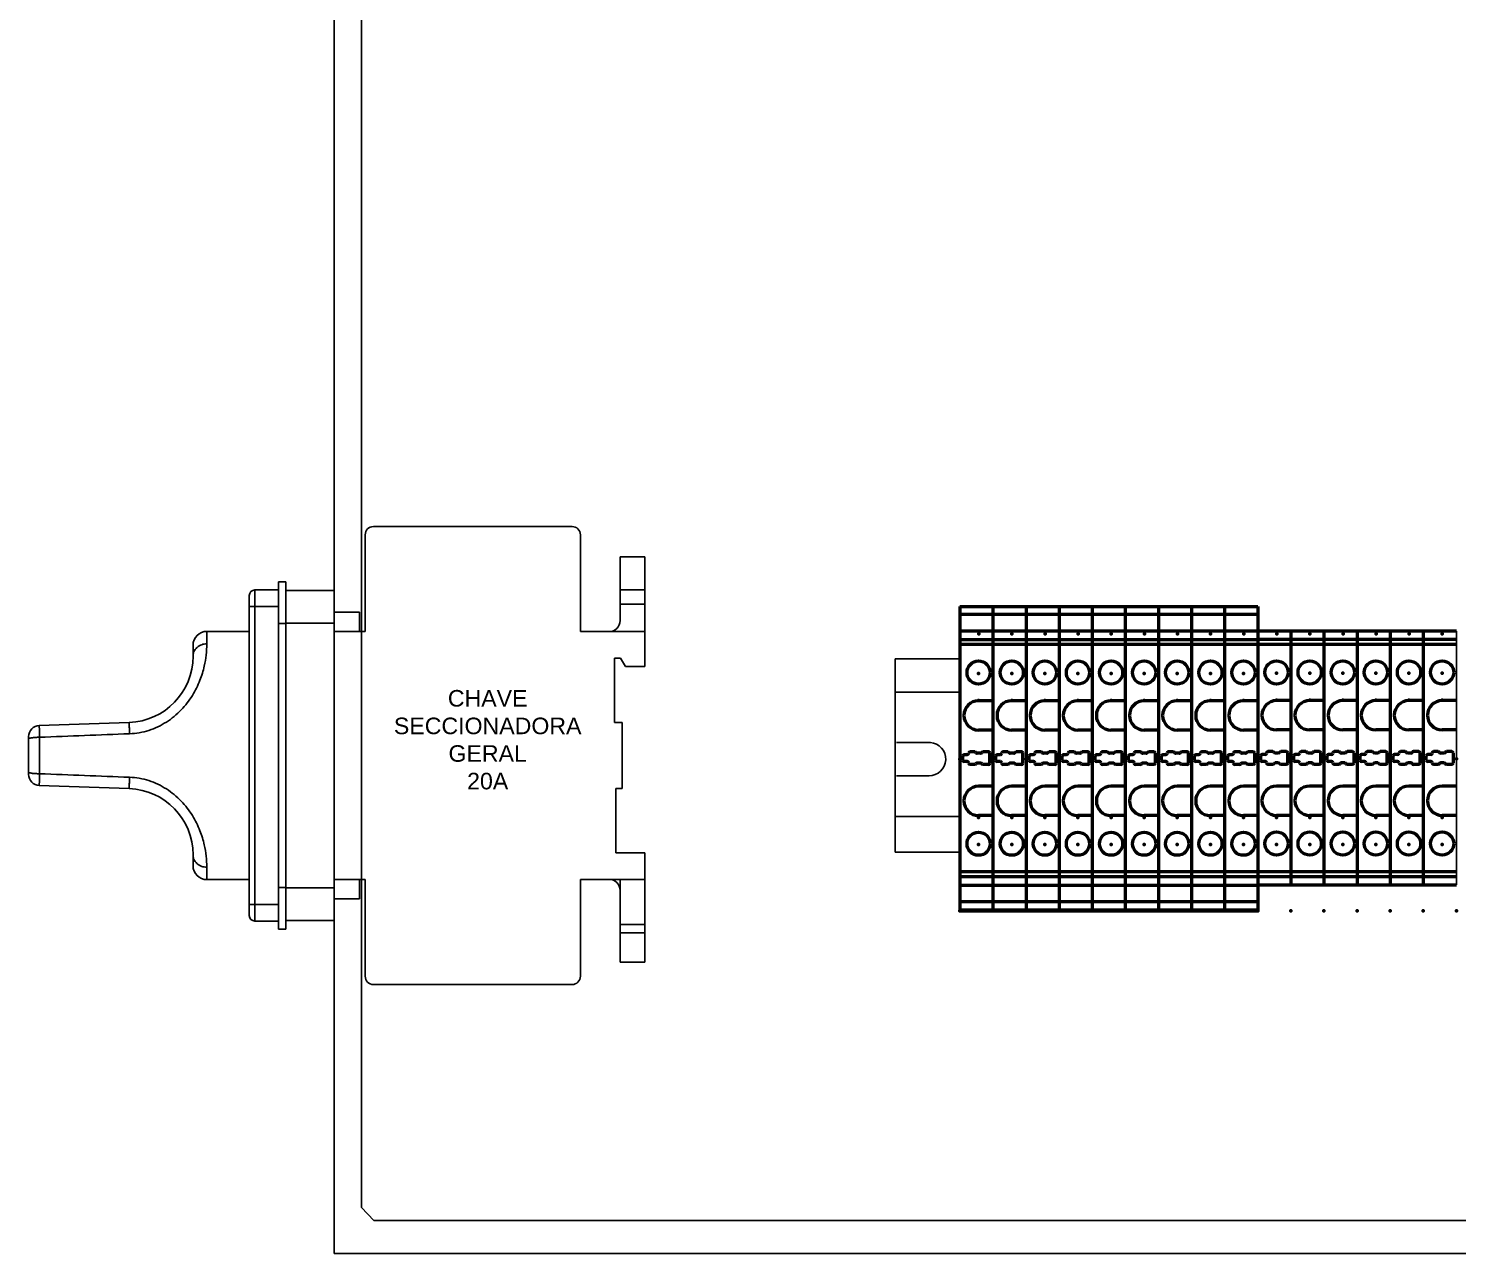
# Model space of a CAD drawing. Header units: millimetres. Extents: x -72 to 2978, y -1067 to 2817.
# Drawn here: x 1879.3 to 2138.3, y -69.3 to 152.6 of the extents above; entities that cross this region are included whole.
import ezdxf

# ---------------------------------------------------------------- set-up
doc = ezdxf.new("R2010")
doc.units = ezdxf.units.MM
doc.linetypes.add('Dashed', pattern=[2, 1, -1])
for name, color, linetype, lineweight in [('2d ConnectionPoints', 7, 'Continuous', 50), ('AM_0', 7, 'Continuous', 50), ('AM_4', 3, 'Continuous', 25), ('AM_9', 6, 'Dashed', 25)]:
    doc.layers.add(name, color=color, linetype=linetype, lineweight=lineweight)
doc.styles.get("Standard").update_dxf_attribs({"font": 'arial.ttf'})

msp = doc.modelspace()

# ---------------------------------------------------------------- linework, layer by layer
for p, q in [((1934.72, -69.35), (1934.72, 330.65)), ((2138.08, 43.43), (2138.08, -2.55)), ((1934.72, -69.35), (2293.71, -69.35))]:
    msp.add_line(p, q)
at = {"color": 30, "true_color": 0xf8991e}
for q in [(1939.65, 322.37), (1941.86, -63.37)]:
    msp.add_line((1939.65, -61.05), q, dxfattribs=at)
at = {"color": 7}
for p, q in [((1977.82, 62.39), (1941.82, 62.39)), ((1940.32, 60.89), (1940.32, 43.34)), ((1979.32, 60.89), (1979.32, 43.34)), ((1986.52, 56.89), (1986.52, 45.34)), ((1991.02, 56.89), (1986.52, 56.89)), ((1991.02, 37.04), (1991.02, 56.89)), ((1924.62, 52.39), (1924.62, -10.61)), ((1924.62, 52.39), (1925.92, 52.39)), ((1925.92, -10.61), (1925.92, 52.39)), ((1919.32, -8.11), (1919.32, 49.89)), ((1920.32, 50.89), (1920.32, -9.11)), ((1924.62, 50.89), (1920.32, 50.89)), ((1925.92, 50.79), (1934.72, 50.79)), ((1934.72, -9.01), (1934.72, 50.79)), ((1991.02, 50.89), (1986.52, 50.89)), ((1924.62, 47.89), (1919.32, 47.89)), ((1934.72, 46.84), (1939.32, 46.84)), ((1939.32, 43.34), (1939.32, 46.84)), ((1986.52, 48.34), (1991.02, 48.34)), ((1925.92, 44.79), (1924.62, 44.79)), ((1934.72, 44.89), (1925.92, 44.89)), ((1919.32, 43.39), (1911.62, 43.39)), ((1911.62, 43.39), (1911.62, 41.13)), ((1934.72, 43.34), (1940.32, 43.34)), ((1979.32, 43.34), (1991.02, 43.34)), ((1909.12, 40.89), (1909.12, 38.88)), ((1985.52, 38.54), (1985.52, 26.89)), ((1986.62, 38.54), (1985.52, 38.54)), ((1987.48, 37.04), (1986.62, 38.54)), ((1987.48, 37.04), (1991.02, 37.04)), ((1897.54, 26.89), (1881.25, 26.32)), ((1985.52, 26.89), (1986.92, 26.89)), ((1986.92, 26.89), (1986.92, 14.89)), ((1879.32, 24.32), (1879.32, 17.46)), ((1881.32, 24.19), (1881.32, 17.59)), ((1881.25, 15.46), (1897.54, 14.89)), ((1985.77, 14.89), (1985.77, 3.24)), ((1986.92, 14.89), (1985.77, 14.89)), ((1909.12, 2.9), (1909.12, 0.89)), ((1985.77, 3.24), (1991.02, 3.24)), ((1991.02, -16.56), (1991.02, 3.24)), ((1911.62, 0.65), (1911.62, -1.61)), ((1919.32, -1.61), (1911.62, -1.61)), ((1934.72, -1.56), (1940.32, -1.56)), ((1939.32, -5.06), (1939.32, -1.56)), ((1940.32, -19.11), (1940.32, -1.56)), ((1979.32, -19.11), (1979.32, -1.56)), ((1979.32, -1.56), (1991.02, -1.56)), ((1986.52, -1.56), (1986.52, -16.56)), ((1924.62, -3.01), (1925.92, -3.01)), ((1925.92, -3.11), (1934.72, -3.11)), ((1934.72, -5.06), (1939.32, -5.06)), ((1924.62, -6.11), (1919.32, -6.11)), ((1924.62, -9.11), (1920.32, -9.11)), ((1934.72, -9.01), (1925.92, -9.01)), ((1986.52, -9.76), (1991.02, -9.76)), ((1925.92, -10.61), (1924.62, -10.61)), ((1986.52, -11.26), (1991.02, -11.26)), ((1986.52, -16.56), (1991.02, -16.56)), ((1941.82, -20.61), (1977.82, -20.61))]:
    msp.add_line(p, q, dxfattribs=at)
at = {"color": 6}
for p, q in [((2036.39, 38.39), (2036.39, 3.39)), ((2036.39, 38.39), (2048.08, 38.39)), ((2048.08, 32.39), (2036.39, 32.39)), ((2048.08, 9.85), (2036.39, 9.85)), ((2036.39, 3.39), (2048.08, 3.39))]:
    msp.add_line(p, q, dxfattribs=at)
at = {"color": 6, "linetype": 'ByBlock'}
for p, q in [((2040.88, 23.26), (2036.62, 23.26)), ((2040.88, 23.26), (2042.76, 23.26)), ((2041.02, 17.23), (2036.62, 17.23)), ((2039.49, 17.23), (2042.54, 17.23))]:
    msp.add_line(p, q, dxfattribs=at)
at = {"color": 30}
msp.add_line((1941.86, -63.37), (2356.56, -63.37), dxfattribs=at)
at = {"color": 7}
for centre, radius, start, end in [((1941.82, 60.89), 1.5, 90, 180), ((1977.82, 60.89), 1.5, 0, 90), ((1920.32, 49.89), 1, 90, 180), ((1984.52, 45.34), 2, 270, 0), ((1911.62, 40.89), 2.5, 90, 180), ((1897.12, 38.88), 12, 272, 0), ((1881.32, 24.32), 2, 92, 180.0003), ((1881.32, 17.46), 2, 180, 268), ((1897.12, 2.9), 12, 0, 88), ((1911.62, 0.89), 2.5, 180, 270), ((1984.52, -3.56), 2, 0, 90), ((1920.32, -8.11), 1, 180, 270), ((1941.82, -19.11), 1.5, 180, 270), ((1977.82, -19.11), 1.5, 270, 0)]:
    msp.add_arc(centre, radius, start, end, dxfattribs=at)
at = {"color": 6, "linetype": 'ByBlock'}
msp.add_arc((2042.51, 20.25), 3.02, 269.4277, 85.4019, dxfattribs=at)
at = {"color": 7}
for points, knots in [([(1897.62, 24.83), (1898.21, 24.85), (1899.39, 24.98), (1901.12, 25.41), (1902.76, 26.07), (1904.31, 26.92), (1905.72, 27.95), (1907.38, 29.5), (1909.04, 31.65), (1910.4, 34.38), (1911.37, 37.52), (1911.62, 39.78), (1911.62, 41.13)], [0, 0, 0, 0, 0.0749, 0.14973, 0.224397, 0.298731, 0.372461, 0.445192, 0.58532, 0.714569, 0.828568, 1, 1, 1, 1]), ([(1909.12, 38.88), (1909.12, 39.02), (1909.15, 39.31), (1909.28, 39.73), (1909.52, 40.13), (1909.84, 40.49), (1910.24, 40.78), (1910.82, 41.05), (1911.31, 41.13), (1911.62, 41.13)], [0, 0, 0, 0, 0.110612, 0.228547, 0.353494, 0.483531, 0.616444, 0.749196, 1, 1, 1, 1]), ([(1881.25, 26.32), (1881.25, 26.32), (1881.25, 26.32), (1881.25, 26.32), (1881.25, 26.32), (1881.25, 26.31), (1881.25, 26.3), (1881.25, 26.28), (1881.25, 26.26), (1881.25, 26.23), (1881.25, 26.2), (1881.26, 26.15), (1881.26, 26.07), (1881.26, 25.97), (1881.27, 25.85), (1881.27, 25.71), (1881.28, 25.56), (1881.28, 25.33), (1881.29, 25.02), (1881.3, 24.61), (1881.31, 24.33), (1881.32, 24.19)], [0, 0, 0, 0, 0.000301, 0.001171, 0.002619, 0.004644, 0.010421, 0.01849, 0.028835, 0.041443, 0.056297, 0.073367, 0.113986, 0.162959, 0.21994, 0.284465, 0.355986, 0.43395, 0.606759, 0.797629, 1, 1, 1, 1]), ([(1897.54, 26.89), (1897.54, 26.89), (1897.54, 26.89), (1897.54, 26.88), (1897.54, 26.87), (1897.54, 26.86), (1897.54, 26.84), (1897.54, 26.82), (1897.54, 26.79), (1897.55, 26.74), (1897.55, 26.67), (1897.55, 26.57), (1897.56, 26.46), (1897.57, 26.32), (1897.57, 26.17), (1897.58, 25.94), (1897.59, 25.63), (1897.61, 25.24), (1897.62, 24.97), (1897.62, 24.83)], [0, 0, 0, 0, 0.000988, 0.003877, 0.008753, 0.015684, 0.024735, 0.035973, 0.04946, 0.065261, 0.10393, 0.151824, 0.208655, 0.274132, 0.347824, 0.428724, 0.607557, 0.801295, 1, 1, 1, 1]), ([(1881.32, 24.19), (1881.19, 24.19), (1880.93, 24.19), (1880.56, 24.17), (1880.22, 24.14), (1879.96, 24.11), (1879.78, 24.08), (1879.66, 24.06), (1879.56, 24.04), (1879.47, 24.01), (1879.41, 23.98), (1879.35, 23.95), (1879.32, 23.92), (1879.32, 23.9)], [0, 0, 0, 0, 0.189464, 0.372135, 0.540591, 0.688875, 0.753785, 0.81171, 0.862188, 0.904906, 0.939653, 0.96651, 1, 1, 1, 1]), ([(1879.32, 17.89), (1879.32, 17.86), (1879.35, 17.83), (1879.41, 17.8), (1879.47, 17.77), (1879.56, 17.75), (1879.66, 17.72), (1879.78, 17.7), (1879.96, 17.67), (1880.22, 17.64), (1880.56, 17.61), (1880.93, 17.6), (1881.19, 17.59), (1881.32, 17.59)], [0, 0, 0, 0, 0.033478, 0.06032, 0.095041, 0.137721, 0.188164, 0.246072, 0.310955, 0.459222, 0.627742, 0.810508, 1, 1, 1, 1]), ([(1881.32, 17.59), (1881.31, 17.45), (1881.3, 17.17), (1881.29, 16.77), (1881.28, 16.45), (1881.28, 16.22), (1881.27, 16.07), (1881.27, 15.93), (1881.26, 15.81), (1881.26, 15.71), (1881.26, 15.63), (1881.25, 15.58), (1881.25, 15.55), (1881.25, 15.52), (1881.25, 15.5), (1881.25, 15.48), (1881.25, 15.47), (1881.25, 15.47), (1881.25, 15.46), (1881.25, 15.46), (1881.25, 15.46), (1881.25, 15.46)], [0, 0, 0, 0, 0.202366, 0.393232, 0.566038, 0.644, 0.71552, 0.780045, 0.837026, 0.886, 0.92662, 0.943691, 0.958547, 0.971156, 0.981503, 0.989573, 0.995352, 0.997378, 0.998827, 0.999698, 1, 1, 1, 1]), ([(1897.54, 14.89), (1897.54, 14.89), (1897.54, 14.9), (1897.54, 14.9), (1897.54, 14.91), (1897.54, 14.92), (1897.54, 14.94), (1897.54, 14.97), (1897.54, 14.99), (1897.55, 15.04), (1897.55, 15.11), (1897.55, 15.21), (1897.56, 15.33), (1897.57, 15.46), (1897.57, 15.61), (1897.58, 15.84), (1897.59, 16.15), (1897.61, 16.55), (1897.62, 16.82), (1897.62, 16.95)], [0, 0, 0, 0, 0.000988, 0.003877, 0.008753, 0.015684, 0.024735, 0.035973, 0.04946, 0.065261, 0.10393, 0.151824, 0.208655, 0.274132, 0.347824, 0.428724, 0.607557, 0.801295, 1, 1, 1, 1]), ([(1897.62, 16.95), (1898.21, 16.93), (1899.39, 16.8), (1901.12, 16.37), (1902.76, 15.72), (1904.31, 14.86), (1905.72, 13.83), (1907.38, 12.28), (1909.04, 10.13), (1910.4, 7.41), (1911.37, 4.27), (1911.62, 2), (1911.62, 0.65)], [0, 0, 0, 0, 0.0749, 0.14973, 0.224397, 0.29873, 0.372461, 0.445191, 0.58532, 0.714569, 0.828568, 1, 1, 1, 1]), ([(1911.62, 0.65), (1911.31, 0.65), (1910.82, 0.73), (1910.24, 1), (1909.84, 1.29), (1909.52, 1.65), (1909.28, 2.06), (1909.15, 2.48), (1909.12, 2.76), (1909.12, 2.9)], [0, 0, 0, 0, 0.250804, 0.383556, 0.516469, 0.646506, 0.771453, 0.889388, 1, 1, 1, 1])]:
    msp.add_open_spline(points, degree=3, knots=knots, dxfattribs=at)
for points in [[(1881.32, 24.19), (1886.75, 24.4), (1892.19, 24.62), (1897.62, 24.83)], [(1897.62, 16.95), (1892.19, 17.17), (1886.75, 17.38), (1881.32, 17.59)]]:
    msp.add_open_spline(points, degree=3, dxfattribs=at)
at = {"layer": '2d ConnectionPoints'}
for p in [(2051.53, 42.95), (2051.53, 42.95), (2057.53, 42.95), (2057.53, 42.95), (2063.53, 42.95), (2063.53, 42.95), (2069.53, 42.95), (2069.53, 42.95), (2081.53, 42.95), (2081.53, 42.95), (2087.53, 42.95), (2087.53, 42.95), (2093.53, 42.95), (2093.53, 42.95), (2105.53, 42.97), (2105.53, 42.97), (2111.53, 42.97), (2111.53, 42.97), (2117.53, 42.97), (2117.53, 42.97), (2123.53, 42.97), (2123.53, 42.97), (2129.53, 42.97), (2129.53, 42.97), (2135.53, 42.97), (2135.53, 42.97), (2051.49, 35.76), (2051.49, 35.76), (2057.49, 35.76), (2057.49, 35.76), (2063.49, 35.76), (2063.49, 35.76), (2069.49, 35.76), (2069.49, 35.76), (2081.49, 35.76), (2081.49, 35.76), (2087.49, 35.76), (2087.49, 35.76), (2093.49, 35.76), (2093.49, 35.76), (2105.49, 35.79), (2105.49, 35.79), (2111.49, 35.79), (2111.49, 35.79), (2117.49, 35.79), (2117.49, 35.79), (2123.49, 35.79), (2123.49, 35.79), (2129.49, 35.79), (2129.49, 35.79), (2135.49, 35.79), (2135.49, 35.79), (2051.49, 30.87), (2057.49, 30.87), (2063.49, 30.87), (2069.49, 30.87), (2081.49, 30.87), (2087.49, 30.87), (2093.49, 30.87), (2105.49, 30.9), (2111.49, 30.9), (2117.49, 30.9), (2123.49, 30.9), (2129.49, 30.9), (2135.49, 30.9), (2048.08, 20.25), (2048.08, 20.25), (2054.08, 20.28), (2054.08, 20.28), (2054.08, 20.25), (2054.08, 20.25), (2060.08, 20.28), (2060.08, 20.28), (2060.08, 20.25), (2060.08, 20.25), (2066.08, 20.28), (2066.08, 20.28), (2066.08, 20.25), (2066.08, 20.25), (2078.08, 20.25), (2078.08, 20.25), (2084.08, 20.28), (2084.08, 20.28), (2084.08, 20.25), (2084.08, 20.25), (2084.08, 20.25), (2084.08, 20.25), (2090.08, 20.28), (2090.08, 20.28), (2090.08, 20.25), (2090.08, 20.25), (2090.08, 20.25), (2090.08, 20.25), (2102.08, 20.28), (2102.08, 20.28), (2108.08, 20.3), (2108.08, 20.3), (2108.08, 20.28), (2108.08, 20.28), (2114.08, 20.3), (2114.08, 20.3), (2114.08, 20.28), (2114.08, 20.28), (2120.08, 20.3), (2120.08, 20.3), (2120.08, 20.28), (2120.08, 20.28), (2126.08, 20.3), (2126.08, 20.3), (2126.08, 20.28), (2126.08, 20.28), (2132.08, 20.3), (2132.08, 20.3), (2132.08, 20.28), (2132.08, 20.28), (2138.08, 20.3), (2138.08, 20.3), (2138.08, 20.28), (2138.08, 20.28), (2051.49, 9.63), (2057.49, 9.63), (2063.49, 9.63), (2069.49, 9.63), (2081.49, 9.63), (2087.49, 9.63), (2093.49, 9.63), (2105.49, 9.66), (2111.49, 9.66), (2117.49, 9.66), (2123.49, 9.66), (2129.49, 9.66), (2135.49, 9.66), (2051.49, 4.74), (2051.49, 4.74), (2057.49, 4.74), (2057.49, 4.74), (2063.49, 4.74), (2063.49, 4.74), (2069.49, 4.74), (2069.49, 4.74), (2081.49, 4.74), (2081.49, 4.74), (2087.49, 4.74), (2087.49, 4.74), (2093.49, 4.74), (2093.49, 4.74), (2105.49, 4.77), (2105.49, 4.77), (2111.49, 4.77), (2111.49, 4.77), (2117.49, 4.77), (2117.49, 4.77), (2123.49, 4.77), (2123.49, 4.77), (2129.49, 4.77), (2129.49, 4.77), (2135.49, 4.77), (2135.49, 4.77), (2048.07, -7.25), (2054.07, -7.25), (2060.07, -7.25), (2066.07, -7.25), (2078.07, -7.25), (2084.07, -7.25), (2084.07, -7.25), (2090.07, -7.25), (2090.07, -7.25), (2102.07, -7.23), (2108.07, -7.23), (2114.07, -7.23), (2120.07, -7.23), (2126.07, -7.23), (2132.07, -7.23), (2138.07, -7.23)]:
    msp.add_point(p, dxfattribs=at)
at = {"layer": '2d ConnectionPoints', "color": 3}
for p in [(2075.53, 42.95), (2075.53, 42.95), (2099.53, 42.95), (2099.53, 42.95), (2075.49, 35.76), (2075.49, 35.76), (2099.49, 35.76), (2099.49, 35.76), (2075.49, 30.87), (2099.49, 30.87), (2072.08, 20.28), (2072.08, 20.28), (2072.08, 20.28), (2072.08, 20.28), (2072.08, 20.25), (2072.08, 20.25), (2078.08, 20.28), (2078.08, 20.28), (2096.08, 20.28), (2096.08, 20.28), (2096.08, 20.25), (2096.08, 20.25), (2096.08, 20.25), (2096.08, 20.25), (2102.08, 20.28), (2102.08, 20.28), (2102.08, 20.25), (2102.08, 20.25), (2075.49, 9.63), (2099.49, 9.63), (2075.49, 4.74), (2075.49, 4.74), (2099.49, 4.74), (2099.49, 4.74), (2072.07, -7.25), (2096.07, -7.25), (2096.07, -7.25), (2102.07, -7.25)]:
    msp.add_point(p, dxfattribs=at)
at = {"layer": 'AM_0'}
for p, q in [((2048.08, 47.91), (2054.08, 47.91)), ((2048.08, 47.91), (2048.08, -7.25)), ((2054.08, 47.91), (2054.08, -7.25)), ((2054.08, 47.91), (2060.08, 47.91)), ((2054.08, 47.91), (2054.08, -7.25)), ((2060.08, 47.91), (2060.08, -7.25)), ((2060.08, 47.91), (2066.08, 47.91)), ((2060.08, 47.91), (2060.08, -7.25)), ((2066.08, 47.91), (2066.08, -7.25)), ((2066.08, 47.91), (2072.08, 47.91)), ((2066.08, 47.91), (2066.08, -7.25)), ((2078.08, 47.91), (2084.08, 47.91)), ((2078.08, 47.91), (2078.08, -7.25)), ((2084.08, 47.91), (2084.08, -7.25)), ((2084.08, 47.91), (2084.08, -7.25)), ((2084.08, 47.91), (2090.08, 47.91)), ((2084.08, 47.91), (2084.08, -7.25)), ((2090.08, 47.91), (2090.08, -7.25)), ((2090.08, 47.91), (2090.08, -7.25)), ((2090.08, 47.91), (2096.08, 47.91)), ((2090.08, 47.91), (2090.08, -7.25)), ((2054.08, 46.42), (2048.08, 46.42)), ((2060.08, 46.42), (2054.08, 46.42)), ((2066.08, 46.42), (2060.08, 46.42)), ((2072.08, 46.42), (2066.08, 46.42)), ((2084.08, 46.42), (2078.08, 46.42)), ((2090.08, 46.42), (2084.08, 46.42)), ((2096.08, 46.42), (2090.08, 46.42)), ((2054.08, 43.4), (2048.08, 43.4)), ((2054.08, 41.87), (2048.08, 41.87)), ((2060.08, 43.4), (2054.08, 43.4)), ((2060.08, 41.87), (2054.08, 41.87)), ((2066.08, 43.4), (2060.08, 43.4)), ((2066.08, 41.87), (2060.08, 41.87)), ((2072.08, 43.4), (2066.08, 43.4)), ((2072.08, 41.87), (2066.08, 41.87)), ((2084.08, 43.4), (2078.08, 43.4)), ((2084.08, 41.87), (2078.08, 41.87)), ((2090.08, 43.4), (2084.08, 43.4)), ((2090.08, 41.87), (2084.08, 41.87)), ((2096.08, 43.4), (2090.08, 43.4)), ((2096.08, 41.87), (2090.08, 41.87)), ((2108.08, 43.43), (2102.08, 43.43)), ((2102.08, 43.43), (2102.08, -2.55)), ((2108.08, 41.89), (2102.08, 41.89)), ((2108.08, 43.43), (2108.08, -2.55)), ((2114.08, 43.43), (2108.08, 43.43)), ((2108.08, 43.43), (2108.08, -2.55)), ((2114.08, 41.89), (2108.08, 41.89)), ((2114.08, 43.43), (2114.08, -2.55)), ((2120.08, 43.43), (2114.08, 43.43)), ((2114.08, 43.43), (2114.08, -2.55)), ((2120.08, 41.89), (2114.08, 41.89)), ((2120.08, 43.43), (2120.08, -2.55)), ((2126.08, 43.43), (2120.08, 43.43)), ((2120.08, 43.43), (2120.08, -2.55)), ((2126.08, 41.89), (2120.08, 41.89)), ((2126.08, 43.43), (2126.08, -2.55)), ((2132.08, 43.43), (2126.08, 43.43)), ((2126.08, 43.43), (2126.08, -2.55)), ((2132.08, 41.89), (2126.08, 41.89)), ((2132.08, 43.43), (2132.08, -2.55)), ((2138.08, 43.43), (2132.08, 43.43)), ((2132.08, 43.43), (2132.08, -2.55)), ((2138.08, 41.89), (2132.08, 41.89)), ((2138.08, 43.43), (2138.08, 43.43)), ((2138.08, 41.89), (2138.08, 41.89)), ((2054.08, 40.98), (2048.08, 40.98)), ((2060.08, 40.98), (2054.08, 40.98)), ((2066.08, 40.98), (2060.08, 40.98)), ((2072.08, 40.98), (2066.08, 40.98)), ((2084.08, 40.98), (2078.08, 40.98)), ((2090.08, 40.98), (2084.08, 40.98)), ((2096.08, 40.98), (2090.08, 40.98)), ((2108.08, 41.01), (2102.08, 41.01)), ((2114.08, 41.01), (2108.08, 41.01)), ((2120.08, 41.01), (2114.08, 41.01)), ((2126.08, 41.01), (2120.08, 41.01)), ((2132.08, 41.01), (2126.08, 41.01)), ((2138.08, 41.01), (2132.08, 41.01)), ((2138.08, 41.01), (2138.08, 41.01)), ((2054.08, 30.81), (2051.48, 30.81)), ((2060.08, 30.81), (2057.48, 30.81)), ((2066.08, 30.81), (2063.48, 30.81)), ((2072.08, 30.81), (2069.48, 30.81)), ((2084.08, 30.81), (2081.48, 30.81)), ((2090.08, 30.81), (2087.48, 30.81)), ((2096.08, 30.81), (2093.48, 30.81)), ((2108.08, 30.84), (2105.48, 30.84)), ((2114.08, 30.84), (2111.48, 30.84)), ((2120.08, 30.84), (2117.48, 30.84)), ((2126.08, 30.84), (2123.48, 30.84)), ((2132.08, 30.84), (2129.48, 30.84)), ((2138.08, 30.84), (2135.48, 30.84)), ((2054.08, 25.51), (2051.48, 25.51)), ((2060.08, 25.51), (2057.48, 25.51)), ((2066.08, 25.51), (2063.48, 25.51)), ((2072.08, 25.51), (2069.48, 25.51)), ((2084.08, 25.51), (2081.48, 25.51)), ((2090.08, 25.51), (2087.48, 25.51)), ((2096.08, 25.51), (2093.48, 25.51)), ((2108.08, 25.54), (2105.48, 25.54)), ((2114.08, 25.54), (2111.48, 25.54)), ((2120.08, 25.54), (2117.48, 25.54)), ((2126.08, 25.54), (2123.48, 25.54)), ((2132.08, 25.54), (2129.48, 25.54)), ((2138.08, 25.54), (2135.48, 25.54)), ((2048.63, 20.04), (2048.63, 20.79)), ((2049.43, 21.04), (2048.88, 21.04)), ((2049.68, 21.31), (2049.68, 21.29)), ((2050.8, 21.56), (2049.93, 21.56)), ((2051.85, 21.31), (2051.23, 21.31)), ((2053.28, 21.56), (2052.28, 21.56)), ((2053.53, 19.51), (2053.53, 21.31)), ((2054.63, 20.04), (2054.63, 20.79)), ((2055.43, 21.04), (2054.88, 21.04)), ((2055.68, 21.31), (2055.68, 21.29)), ((2056.8, 21.56), (2055.93, 21.56)), ((2057.85, 21.31), (2057.23, 21.31)), ((2059.28, 21.56), (2058.28, 21.56)), ((2059.53, 19.51), (2059.53, 21.31)), ((2060.63, 20.04), (2060.63, 20.79)), ((2061.43, 21.04), (2060.88, 21.04)), ((2061.68, 21.31), (2061.68, 21.29)), ((2062.8, 21.56), (2061.93, 21.56)), ((2063.85, 21.31), (2063.23, 21.31)), ((2065.28, 21.56), (2064.28, 21.56)), ((2065.53, 19.51), (2065.53, 21.31)), ((2066.63, 20.04), (2066.63, 20.79)), ((2067.43, 21.04), (2066.88, 21.04)), ((2067.68, 21.31), (2067.68, 21.29)), ((2068.8, 21.56), (2067.93, 21.56)), ((2069.85, 21.31), (2069.23, 21.31)), ((2071.28, 21.56), (2070.28, 21.56)), ((2071.53, 19.51), (2071.53, 21.31)), ((2071.53, 19.51), (2071.53, 21.31)), ((2078.63, 20.04), (2078.63, 20.79)), ((2079.43, 21.04), (2078.88, 21.04)), ((2079.68, 21.31), (2079.68, 21.29)), ((2080.8, 21.56), (2079.93, 21.56)), ((2081.85, 21.31), (2081.23, 21.31)), ((2083.28, 21.56), (2082.28, 21.56)), ((2083.53, 19.51), (2083.53, 21.31)), ((2084.63, 20.04), (2084.63, 20.79)), ((2085.43, 21.04), (2084.88, 21.04)), ((2085.68, 21.31), (2085.68, 21.29)), ((2086.8, 21.56), (2085.93, 21.56)), ((2087.85, 21.31), (2087.23, 21.31)), ((2089.28, 21.56), (2088.28, 21.56)), ((2089.53, 19.51), (2089.53, 21.31)), ((2090.63, 20.04), (2090.63, 20.79)), ((2091.43, 21.04), (2090.88, 21.04)), ((2091.68, 21.31), (2091.68, 21.29)), ((2092.8, 21.56), (2091.93, 21.56)), ((2093.85, 21.31), (2093.23, 21.31)), ((2095.28, 21.56), (2094.28, 21.56)), ((2095.53, 19.51), (2095.53, 21.31)), ((2102.63, 20.06), (2102.63, 20.81)), ((2103.43, 21.06), (2102.88, 21.06)), ((2103.68, 21.34), (2103.68, 21.31)), ((2104.8, 21.59), (2103.93, 21.59)), ((2105.85, 21.34), (2105.23, 21.34)), ((2107.28, 21.59), (2106.28, 21.59)), ((2107.53, 19.54), (2107.53, 21.34)), ((2108.63, 20.06), (2108.63, 20.81)), ((2109.43, 21.06), (2108.88, 21.06)), ((2109.68, 21.34), (2109.68, 21.31)), ((2110.8, 21.59), (2109.93, 21.59)), ((2111.85, 21.34), (2111.23, 21.34)), ((2113.28, 21.59), (2112.28, 21.59)), ((2113.53, 19.54), (2113.53, 21.34)), ((2114.63, 20.06), (2114.63, 20.81)), ((2115.43, 21.06), (2114.88, 21.06)), ((2115.68, 21.34), (2115.68, 21.31)), ((2116.8, 21.59), (2115.93, 21.59)), ((2117.85, 21.34), (2117.23, 21.34)), ((2119.28, 21.59), (2118.28, 21.59)), ((2119.53, 19.54), (2119.53, 21.34)), ((2120.63, 20.06), (2120.63, 20.81)), ((2121.43, 21.06), (2120.88, 21.06)), ((2121.68, 21.34), (2121.68, 21.31)), ((2122.8, 21.59), (2121.93, 21.59)), ((2123.85, 21.34), (2123.23, 21.34)), ((2125.28, 21.59), (2124.28, 21.59)), ((2125.53, 19.54), (2125.53, 21.34)), ((2126.63, 20.06), (2126.63, 20.81)), ((2127.43, 21.06), (2126.88, 21.06)), ((2127.68, 21.34), (2127.68, 21.31)), ((2128.8, 21.59), (2127.93, 21.59)), ((2129.85, 21.34), (2129.23, 21.34)), ((2131.28, 21.59), (2130.28, 21.59)), ((2131.53, 19.54), (2131.53, 21.34)), ((2132.63, 20.06), (2132.63, 20.81)), ((2133.43, 21.06), (2132.88, 21.06)), ((2133.68, 21.34), (2133.68, 21.31)), ((2134.8, 21.59), (2133.93, 21.59)), ((2135.85, 21.34), (2135.23, 21.34)), ((2137.28, 21.59), (2136.28, 21.59)), ((2137.53, 19.54), (2137.53, 21.34)), ((2049.43, 19.79), (2048.88, 19.79)), ((2049.68, 19.51), (2049.68, 19.54)), ((2050.8, 19.26), (2049.93, 19.26)), ((2051.85, 19.51), (2051.23, 19.51)), ((2053.28, 19.26), (2052.28, 19.26)), ((2055.43, 19.79), (2054.88, 19.79)), ((2055.68, 19.51), (2055.68, 19.54)), ((2056.8, 19.26), (2055.93, 19.26)), ((2057.85, 19.51), (2057.23, 19.51)), ((2059.28, 19.26), (2058.28, 19.26)), ((2061.43, 19.79), (2060.88, 19.79)), ((2061.68, 19.51), (2061.68, 19.54)), ((2062.8, 19.26), (2061.93, 19.26)), ((2063.85, 19.51), (2063.23, 19.51)), ((2065.28, 19.26), (2064.28, 19.26)), ((2067.43, 19.79), (2066.88, 19.79)), ((2067.68, 19.51), (2067.68, 19.54)), ((2068.8, 19.26), (2067.93, 19.26)), ((2069.85, 19.51), (2069.23, 19.51)), ((2071.28, 19.26), (2070.28, 19.26)), ((2079.43, 19.79), (2078.88, 19.79)), ((2079.68, 19.51), (2079.68, 19.54)), ((2080.8, 19.26), (2079.93, 19.26)), ((2081.85, 19.51), (2081.23, 19.51)), ((2083.28, 19.26), (2082.28, 19.26)), ((2085.43, 19.79), (2084.88, 19.79)), ((2085.68, 19.51), (2085.68, 19.54)), ((2086.8, 19.26), (2085.93, 19.26)), ((2087.85, 19.51), (2087.23, 19.51)), ((2089.28, 19.26), (2088.28, 19.26)), ((2091.43, 19.79), (2090.88, 19.79)), ((2091.68, 19.51), (2091.68, 19.54)), ((2092.8, 19.26), (2091.93, 19.26)), ((2093.85, 19.51), (2093.23, 19.51)), ((2095.28, 19.26), (2094.28, 19.26)), ((2103.43, 19.81), (2102.88, 19.81)), ((2103.68, 19.54), (2103.68, 19.56)), ((2104.8, 19.29), (2103.93, 19.29)), ((2105.85, 19.54), (2105.23, 19.54)), ((2107.28, 19.29), (2106.28, 19.29)), ((2109.43, 19.81), (2108.88, 19.81)), ((2109.68, 19.54), (2109.68, 19.56)), ((2110.8, 19.29), (2109.93, 19.29)), ((2111.85, 19.54), (2111.23, 19.54)), ((2113.28, 19.29), (2112.28, 19.29)), ((2115.43, 19.81), (2114.88, 19.81)), ((2115.68, 19.54), (2115.68, 19.56)), ((2116.8, 19.29), (2115.93, 19.29)), ((2117.85, 19.54), (2117.23, 19.54)), ((2119.28, 19.29), (2118.28, 19.29)), ((2121.43, 19.81), (2120.88, 19.81)), ((2121.68, 19.54), (2121.68, 19.56)), ((2122.8, 19.29), (2121.93, 19.29)), ((2123.85, 19.54), (2123.23, 19.54)), ((2125.28, 19.29), (2124.28, 19.29)), ((2127.43, 19.81), (2126.88, 19.81)), ((2127.68, 19.54), (2127.68, 19.56)), ((2128.8, 19.29), (2127.93, 19.29)), ((2129.85, 19.54), (2129.23, 19.54)), ((2131.28, 19.29), (2130.28, 19.29)), ((2133.43, 19.81), (2132.88, 19.81)), ((2133.68, 19.54), (2133.68, 19.56)), ((2134.8, 19.29), (2133.93, 19.29)), ((2135.85, 19.54), (2135.23, 19.54)), ((2137.28, 19.29), (2136.28, 19.29)), ((2054.08, 15.31), (2051.48, 15.31)), ((2060.08, 15.31), (2057.48, 15.31)), ((2066.08, 15.31), (2063.48, 15.31)), ((2072.08, 15.31), (2069.48, 15.31)), ((2084.08, 15.31), (2081.48, 15.31)), ((2090.08, 15.31), (2087.48, 15.31)), ((2096.08, 15.31), (2093.48, 15.31)), ((2108.08, 15.34), (2105.48, 15.34)), ((2114.08, 15.34), (2111.48, 15.34)), ((2120.08, 15.34), (2117.48, 15.34)), ((2126.08, 15.34), (2123.48, 15.34)), ((2132.08, 15.34), (2129.48, 15.34)), ((2138.08, 15.34), (2135.48, 15.34)), ((2054.08, 10.01), (2051.48, 10.01)), ((2060.08, 10.01), (2057.48, 10.01)), ((2066.08, 10.01), (2063.48, 10.01)), ((2072.08, 10.01), (2069.48, 10.01)), ((2084.08, 10.01), (2081.48, 10.01)), ((2090.08, 10.01), (2087.48, 10.01)), ((2096.08, 10.01), (2093.48, 10.01)), ((2108.08, 10.04), (2105.48, 10.04)), ((2114.08, 10.04), (2111.48, 10.04)), ((2120.08, 10.04), (2117.48, 10.04)), ((2126.08, 10.04), (2123.48, 10.04)), ((2132.08, 10.04), (2129.48, 10.04)), ((2138.08, 10.04), (2135.48, 10.04)), ((2048.08, -0.16), (2054.08, -0.16)), ((2048.08, -1.04), (2054.08, -1.04)), ((2048.08, -2.58), (2054.08, -2.58)), ((2054.08, -0.16), (2060.08, -0.16)), ((2054.08, -1.04), (2060.08, -1.04)), ((2054.08, -2.58), (2060.08, -2.58)), ((2060.08, -0.16), (2066.08, -0.16)), ((2060.08, -1.04), (2066.08, -1.04)), ((2060.08, -2.58), (2066.08, -2.58)), ((2066.08, -0.16), (2072.08, -0.16)), ((2066.08, -1.04), (2072.08, -1.04)), ((2066.08, -2.58), (2072.08, -2.58)), ((2078.08, -0.16), (2084.08, -0.16)), ((2078.08, -1.04), (2084.08, -1.04)), ((2078.08, -2.58), (2084.08, -2.58)), ((2084.08, -0.16), (2090.08, -0.16)), ((2084.08, -1.04), (2090.08, -1.04)), ((2084.08, -2.58), (2090.08, -2.58)), ((2090.08, -0.16), (2096.08, -0.16)), ((2090.08, -1.04), (2096.08, -1.04)), ((2090.08, -2.58), (2096.08, -2.58)), ((2102.08, -0.14), (2108.08, -0.14)), ((2102.08, -1.02), (2108.08, -1.02)), ((2102.08, -2.55), (2108.08, -2.55)), ((2108.08, -0.14), (2114.08, -0.14)), ((2108.08, -1.02), (2114.08, -1.02)), ((2108.08, -2.55), (2114.08, -2.55)), ((2114.08, -0.14), (2120.08, -0.14)), ((2114.08, -1.02), (2120.08, -1.02)), ((2114.08, -2.55), (2120.08, -2.55)), ((2120.08, -0.14), (2126.08, -0.14)), ((2120.08, -1.02), (2126.08, -1.02)), ((2120.08, -2.55), (2126.08, -2.55)), ((2126.08, -0.14), (2132.08, -0.14)), ((2126.08, -1.02), (2132.08, -1.02)), ((2126.08, -2.55), (2132.08, -2.55)), ((2132.08, -0.14), (2138.08, -0.14)), ((2132.08, -1.02), (2138.08, -1.02)), ((2132.08, -2.55), (2138.08, -2.55)), ((2138.08, -0.14), (2138.08, -0.14)), ((2138.08, -1.02), (2138.08, -1.02)), ((2138.08, -2.55), (2138.08, -2.55)), ((2048.08, -5.59), (2054.08, -5.59)), ((2048.08, -7.09), (2054.08, -7.09)), ((2048.08, -7.25), (2054.08, -7.25)), ((2054.08, -5.59), (2060.08, -5.59)), ((2054.08, -7.09), (2060.08, -7.09)), ((2054.08, -7.25), (2060.08, -7.25)), ((2060.08, -5.59), (2066.08, -5.59)), ((2060.08, -7.09), (2066.08, -7.09)), ((2060.08, -7.25), (2066.08, -7.25)), ((2066.08, -5.59), (2072.08, -5.59)), ((2066.08, -7.09), (2072.08, -7.09)), ((2066.08, -7.25), (2072.08, -7.25)), ((2078.08, -5.59), (2084.08, -5.59)), ((2078.08, -7.09), (2084.08, -7.09)), ((2078.08, -7.25), (2084.08, -7.25)), ((2084.08, -5.59), (2090.08, -5.59)), ((2084.08, -7.09), (2090.08, -7.09)), ((2084.08, -7.25), (2090.08, -7.25)), ((2090.08, -5.59), (2096.08, -5.59)), ((2090.08, -7.09), (2096.08, -7.09)), ((2090.08, -7.25), (2096.08, -7.25))]:
    msp.add_line(p, q, dxfattribs=at)
at = {"layer": 'AM_0', "color": 3}
for p, q in [((2072.08, 47.91), (2072.08, -7.25)), ((2072.08, 47.91), (2072.08, -7.25)), ((2072.08, 47.91), (2078.08, 47.91)), ((2072.08, 47.91), (2072.08, -7.25)), ((2078.08, 47.91), (2078.08, -7.25)), ((2096.08, 47.91), (2096.08, -7.25)), ((2096.08, 47.91), (2096.08, -7.25)), ((2096.08, 47.91), (2102.08, 47.91)), ((2096.08, 47.91), (2096.08, -7.25)), ((2102.08, 47.91), (2102.08, -7.25)), ((2102.08, 47.91), (2102.08, -7.25)), ((2078.08, 46.42), (2072.08, 46.42)), ((2102.08, 46.42), (2096.08, 46.42)), ((2078.08, 43.4), (2072.08, 43.4)), ((2078.08, 41.87), (2072.08, 41.87)), ((2102.08, 43.4), (2096.08, 43.4)), ((2102.08, 41.87), (2096.08, 41.87)), ((2078.08, 40.98), (2072.08, 40.98)), ((2102.08, 40.98), (2096.08, 40.98)), ((2078.08, 30.81), (2075.48, 30.81)), ((2102.08, 30.81), (2099.48, 30.81)), ((2078.08, 25.51), (2075.48, 25.51)), ((2102.08, 25.51), (2099.48, 25.51)), ((2072.63, 20.04), (2072.63, 20.79)), ((2073.43, 21.04), (2072.88, 21.04)), ((2073.68, 21.31), (2073.68, 21.29)), ((2074.8, 21.56), (2073.93, 21.56)), ((2075.85, 21.31), (2075.23, 21.31)), ((2077.28, 21.56), (2076.28, 21.56)), ((2077.53, 19.51), (2077.53, 21.31)), ((2096.63, 20.04), (2096.63, 20.79)), ((2097.43, 21.04), (2096.88, 21.04)), ((2097.68, 21.31), (2097.68, 21.29)), ((2098.8, 21.56), (2097.93, 21.56)), ((2099.85, 21.31), (2099.23, 21.31)), ((2101.28, 21.56), (2100.28, 21.56)), ((2101.53, 19.51), (2101.53, 21.31)), ((2073.43, 19.79), (2072.88, 19.79)), ((2073.68, 19.51), (2073.68, 19.54)), ((2074.8, 19.26), (2073.93, 19.26)), ((2075.85, 19.51), (2075.23, 19.51)), ((2077.28, 19.26), (2076.28, 19.26)), ((2097.43, 19.79), (2096.88, 19.79)), ((2097.68, 19.51), (2097.68, 19.54)), ((2098.8, 19.26), (2097.93, 19.26)), ((2099.85, 19.51), (2099.23, 19.51)), ((2101.28, 19.26), (2100.28, 19.26)), ((2078.08, 15.31), (2075.48, 15.31)), ((2102.08, 15.31), (2099.48, 15.31)), ((2078.08, 10.01), (2075.48, 10.01)), ((2102.08, 10.01), (2099.48, 10.01)), ((2072.08, -0.16), (2078.08, -0.16)), ((2072.08, -1.04), (2078.08, -1.04)), ((2072.08, -2.58), (2078.08, -2.58)), ((2096.08, -0.16), (2102.08, -0.16)), ((2096.08, -1.04), (2102.08, -1.04)), ((2096.08, -2.58), (2102.08, -2.58)), ((2072.08, -5.59), (2078.08, -5.59)), ((2072.08, -7.09), (2078.08, -7.09)), ((2072.08, -7.25), (2078.08, -7.25)), ((2096.08, -5.59), (2102.08, -5.59)), ((2096.08, -7.09), (2102.08, -7.09)), ((2096.08, -7.25), (2102.08, -7.25))]:
    msp.add_line(p, q, dxfattribs=at)
at = {"layer": 'AM_0'}
for centre in [(2051.49, 35.92), (2057.49, 35.92), (2063.49, 35.92), (2069.49, 35.92), (2081.49, 35.92), (2087.49, 35.92), (2093.49, 35.92), (2105.49, 35.95), (2111.49, 35.95), (2117.49, 35.95), (2123.49, 35.95), (2129.49, 35.95), (2135.49, 35.95), (2051.49, 4.9), (2057.49, 4.9), (2063.49, 4.9), (2069.49, 4.9), (2081.49, 4.9), (2087.49, 4.9), (2093.49, 4.9), (2105.49, 4.93), (2111.49, 4.93), (2117.49, 4.93), (2123.49, 4.93), (2129.49, 4.93), (2135.49, 4.93)]:
    msp.add_circle(centre, 2.1, dxfattribs=at)
at = {"layer": 'AM_0', "color": 3}
for centre in [(2075.49, 35.92), (2099.49, 35.92), (2075.49, 4.9), (2099.49, 4.9)]:
    msp.add_circle(centre, 2.1, dxfattribs=at)
at = {"layer": 'AM_0'}
for centre, radius, start, end in [((2051.48, 28.16), 2.65, 90, 270), ((2057.48, 28.16), 2.65, 90, 270), ((2063.48, 28.16), 2.65, 90, 270), ((2069.48, 28.16), 2.65, 90, 270), ((2081.48, 28.16), 2.65, 90, 270), ((2087.48, 28.16), 2.65, 90, 270), ((2093.48, 28.16), 2.65, 90, 270), ((2105.48, 28.19), 2.65, 90, 270), ((2111.48, 28.19), 2.65, 90, 270), ((2117.48, 28.19), 2.65, 90, 270), ((2123.48, 28.19), 2.65, 90, 270), ((2129.48, 28.19), 2.65, 90, 270), ((2135.48, 28.19), 2.65, 90, 270), ((2048.88, 20.79), 0.25, 90, 180), ((2049.43, 21.29), 0.25, 270, 0), ((2049.93, 21.31), 0.25, 90, 180), ((2050.8, 21.31), 0.25, 30, 90), ((2051.23, 21.56), 0.25, 210, 270), ((2051.85, 21.56), 0.25, 270, 330), ((2052.28, 21.31), 0.25, 90, 150), ((2053.28, 21.31), 0.25, 0, 90), ((2054.88, 20.79), 0.25, 90, 180), ((2055.43, 21.29), 0.25, 270, 0), ((2055.93, 21.31), 0.25, 90, 180), ((2056.8, 21.31), 0.25, 30, 90), ((2057.23, 21.56), 0.25, 210, 270), ((2057.85, 21.56), 0.25, 270, 330), ((2058.28, 21.31), 0.25, 90, 150), ((2059.28, 21.31), 0.25, 0, 90), ((2060.88, 20.79), 0.25, 90, 180), ((2061.43, 21.29), 0.25, 270, 0), ((2061.93, 21.31), 0.25, 90, 180), ((2062.8, 21.31), 0.25, 30, 90), ((2063.23, 21.56), 0.25, 210, 270), ((2063.85, 21.56), 0.25, 270, 330), ((2064.28, 21.31), 0.25, 90, 150), ((2065.28, 21.31), 0.25, 0, 90), ((2066.88, 20.79), 0.25, 90, 180), ((2067.43, 21.29), 0.25, 270, 0), ((2067.93, 21.31), 0.25, 90, 180), ((2068.8, 21.31), 0.25, 30, 90), ((2069.23, 21.56), 0.25, 210, 270), ((2069.85, 21.56), 0.25, 270, 330), ((2070.28, 21.31), 0.25, 90, 150), ((2071.28, 21.31), 0.25, 0, 90), ((2078.88, 20.79), 0.25, 90, 180), ((2079.43, 21.29), 0.25, 270, 0), ((2079.93, 21.31), 0.25, 90, 180), ((2080.8, 21.31), 0.25, 30, 90), ((2081.23, 21.56), 0.25, 210, 270), ((2081.85, 21.56), 0.25, 270, 330), ((2082.28, 21.31), 0.25, 90, 150), ((2083.28, 21.31), 0.25, 0, 90), ((2084.88, 20.79), 0.25, 90, 180), ((2085.43, 21.29), 0.25, 270, 0), ((2085.93, 21.31), 0.25, 90, 180), ((2086.8, 21.31), 0.25, 30, 90), ((2087.23, 21.56), 0.25, 210, 270), ((2087.85, 21.56), 0.25, 270, 330), ((2088.28, 21.31), 0.25, 90, 150), ((2089.28, 21.31), 0.25, 0, 90), ((2090.88, 20.79), 0.25, 90, 180), ((2091.43, 21.29), 0.25, 270, 0), ((2091.93, 21.31), 0.25, 90, 180), ((2092.8, 21.31), 0.25, 30, 90), ((2093.23, 21.56), 0.25, 210, 270), ((2093.85, 21.56), 0.25, 270, 330), ((2094.28, 21.31), 0.25, 90, 150), ((2095.28, 21.31), 0.25, 0, 90), ((2102.88, 20.81), 0.25, 90, 180), ((2103.43, 21.31), 0.25, 270, 0), ((2103.93, 21.34), 0.25, 90, 180), ((2104.8, 21.34), 0.25, 30, 90), ((2105.23, 21.59), 0.25, 210, 270), ((2105.85, 21.59), 0.25, 270, 330), ((2106.28, 21.34), 0.25, 90, 150), ((2107.28, 21.34), 0.25, 0, 90), ((2108.88, 20.81), 0.25, 90, 180), ((2109.43, 21.31), 0.25, 270, 0), ((2109.93, 21.34), 0.25, 90, 180), ((2110.8, 21.34), 0.25, 30, 90), ((2111.23, 21.59), 0.25, 210, 270), ((2111.85, 21.59), 0.25, 270, 330), ((2112.28, 21.34), 0.25, 90, 150), ((2113.28, 21.34), 0.25, 0, 90), ((2114.88, 20.81), 0.25, 90, 180), ((2115.43, 21.31), 0.25, 270, 0), ((2115.93, 21.34), 0.25, 90, 180), ((2116.8, 21.34), 0.25, 30, 90), ((2117.23, 21.59), 0.25, 210, 270), ((2117.85, 21.59), 0.25, 270, 330), ((2118.28, 21.34), 0.25, 90, 150), ((2119.28, 21.34), 0.25, 0, 90), ((2120.88, 20.81), 0.25, 90, 180), ((2121.43, 21.31), 0.25, 270, 0), ((2121.93, 21.34), 0.25, 90, 180), ((2122.8, 21.34), 0.25, 30, 90), ((2123.23, 21.59), 0.25, 210, 270), ((2123.85, 21.59), 0.25, 270, 330), ((2124.28, 21.34), 0.25, 90, 150), ((2125.28, 21.34), 0.25, 0, 90), ((2126.88, 20.81), 0.25, 90, 180), ((2127.43, 21.31), 0.25, 270, 0), ((2127.93, 21.34), 0.25, 90, 180), ((2128.8, 21.34), 0.25, 30, 90), ((2129.23, 21.59), 0.25, 210, 270), ((2129.85, 21.59), 0.25, 270, 330), ((2130.28, 21.34), 0.25, 90, 150), ((2131.28, 21.34), 0.25, 0, 90), ((2132.88, 20.81), 0.25, 90, 180), ((2133.43, 21.31), 0.25, 270, 0), ((2133.93, 21.34), 0.25, 90, 180), ((2134.8, 21.34), 0.25, 30, 90), ((2135.23, 21.59), 0.25, 210, 270), ((2135.85, 21.59), 0.25, 270, 330), ((2136.28, 21.34), 0.25, 90, 150), ((2137.28, 21.34), 0.25, 0, 90), ((2048.88, 20.04), 0.25, 180, 270), ((2049.43, 19.54), 0.25, 360, 90), ((2049.93, 19.51), 0.25, 180, 270), ((2050.8, 19.51), 0.25, 270, 330), ((2051.23, 19.26), 0.25, 90, 150), ((2051.85, 19.26), 0.25, 30, 90), ((2052.28, 19.51), 0.25, 210, 270), ((2053.28, 19.51), 0.25, 270, 360), ((2054.88, 20.04), 0.25, 180, 270), ((2055.43, 19.54), 0.25, 360, 90), ((2055.93, 19.51), 0.25, 180, 270), ((2056.8, 19.51), 0.25, 270, 330), ((2057.23, 19.26), 0.25, 90, 150), ((2057.85, 19.26), 0.25, 30, 90), ((2058.28, 19.51), 0.25, 210, 270), ((2059.28, 19.51), 0.25, 270, 360), ((2060.88, 20.04), 0.25, 180, 270), ((2061.43, 19.54), 0.25, 360, 90), ((2061.93, 19.51), 0.25, 180, 270), ((2062.8, 19.51), 0.25, 270, 330), ((2063.23, 19.26), 0.25, 90, 150), ((2063.85, 19.26), 0.25, 30, 90), ((2064.28, 19.51), 0.25, 210, 270), ((2065.28, 19.51), 0.25, 270, 360), ((2066.88, 20.04), 0.25, 180, 270), ((2067.43, 19.54), 0.25, 360, 90), ((2067.93, 19.51), 0.25, 180, 270), ((2068.8, 19.51), 0.25, 270, 330), ((2069.23, 19.26), 0.25, 90, 150), ((2069.85, 19.26), 0.25, 30, 90), ((2070.28, 19.51), 0.25, 210, 270), ((2071.28, 19.51), 0.25, 270, 360), ((2078.88, 20.04), 0.25, 180, 270), ((2079.43, 19.54), 0.25, 360, 90), ((2079.93, 19.51), 0.25, 180, 270), ((2080.8, 19.51), 0.25, 270, 330), ((2081.23, 19.26), 0.25, 90, 150), ((2081.85, 19.26), 0.25, 30, 90), ((2082.28, 19.51), 0.25, 210, 270), ((2083.28, 19.51), 0.25, 270, 360), ((2084.88, 20.04), 0.25, 180, 270), ((2085.43, 19.54), 0.25, 360, 90), ((2085.93, 19.51), 0.25, 180, 270), ((2086.8, 19.51), 0.25, 270, 330), ((2087.23, 19.26), 0.25, 90, 150), ((2087.85, 19.26), 0.25, 30, 90), ((2088.28, 19.51), 0.25, 210, 270), ((2089.28, 19.51), 0.25, 270, 360), ((2090.88, 20.04), 0.25, 180, 270), ((2091.43, 19.54), 0.25, 360, 90), ((2091.93, 19.51), 0.25, 180, 270), ((2092.8, 19.51), 0.25, 270, 330), ((2093.23, 19.26), 0.25, 90, 150), ((2093.85, 19.26), 0.25, 30, 90), ((2094.28, 19.51), 0.25, 210, 270), ((2095.28, 19.51), 0.25, 270, 360), ((2102.88, 20.06), 0.25, 180, 270), ((2103.43, 19.56), 0.25, 360, 90), ((2103.93, 19.54), 0.25, 180, 270), ((2104.8, 19.54), 0.25, 270, 330), ((2105.23, 19.29), 0.25, 90, 150), ((2105.85, 19.29), 0.25, 30, 90), ((2106.28, 19.54), 0.25, 210, 270), ((2107.28, 19.54), 0.25, 270, 360), ((2108.88, 20.06), 0.25, 180, 270), ((2109.43, 19.56), 0.25, 360, 90), ((2109.93, 19.54), 0.25, 180, 270), ((2110.8, 19.54), 0.25, 270, 330), ((2111.23, 19.29), 0.25, 90, 150), ((2111.85, 19.29), 0.25, 30, 90), ((2112.28, 19.54), 0.25, 210, 270), ((2113.28, 19.54), 0.25, 270, 360), ((2114.88, 20.06), 0.25, 180, 270), ((2115.43, 19.56), 0.25, 360, 90), ((2115.93, 19.54), 0.25, 180, 270), ((2116.8, 19.54), 0.25, 270, 330), ((2117.23, 19.29), 0.25, 90, 150), ((2117.85, 19.29), 0.25, 30, 90), ((2118.28, 19.54), 0.25, 210, 270), ((2119.28, 19.54), 0.25, 270, 360), ((2120.88, 20.06), 0.25, 180, 270), ((2121.43, 19.56), 0.25, 360, 90), ((2121.93, 19.54), 0.25, 180, 270), ((2122.8, 19.54), 0.25, 270, 330), ((2123.23, 19.29), 0.25, 90, 150), ((2123.85, 19.29), 0.25, 30, 90), ((2124.28, 19.54), 0.25, 210, 270), ((2125.28, 19.54), 0.25, 270, 360), ((2126.88, 20.06), 0.25, 180, 270), ((2127.43, 19.56), 0.25, 360, 90), ((2127.93, 19.54), 0.25, 180, 270), ((2128.8, 19.54), 0.25, 270, 330), ((2129.23, 19.29), 0.25, 90, 150), ((2129.85, 19.29), 0.25, 30, 90), ((2130.28, 19.54), 0.25, 210, 270), ((2131.28, 19.54), 0.25, 270, 360), ((2132.88, 20.06), 0.25, 180, 270), ((2133.43, 19.56), 0.25, 360, 90), ((2133.93, 19.54), 0.25, 180, 270), ((2134.8, 19.54), 0.25, 270, 330), ((2135.23, 19.29), 0.25, 90, 150), ((2135.85, 19.29), 0.25, 30, 90), ((2136.28, 19.54), 0.25, 210, 270), ((2137.28, 19.54), 0.25, 270, 360), ((2051.48, 12.66), 2.65, 90, 270), ((2057.48, 12.66), 2.65, 90, 270), ((2063.48, 12.66), 2.65, 90, 270), ((2069.48, 12.66), 2.65, 90, 270), ((2081.48, 12.66), 2.65, 90, 270), ((2087.48, 12.66), 2.65, 90, 270), ((2093.48, 12.66), 2.65, 90, 270), ((2105.48, 12.69), 2.65, 90, 270), ((2111.48, 12.69), 2.65, 90, 270), ((2117.48, 12.69), 2.65, 90, 270), ((2123.48, 12.69), 2.65, 90, 270), ((2129.48, 12.69), 2.65, 90, 270), ((2135.48, 12.69), 2.65, 90, 270)]:
    msp.add_arc(centre, radius, start, end, dxfattribs=at)
at = {"layer": 'AM_0', "color": 3}
for centre, radius, start, end in [((2075.48, 28.16), 2.65, 90, 270), ((2099.48, 28.16), 2.65, 90, 270), ((2072.88, 20.79), 0.25, 90, 180), ((2073.43, 21.29), 0.25, 270, 0), ((2073.93, 21.31), 0.25, 90, 180), ((2074.8, 21.31), 0.25, 30, 90), ((2075.23, 21.56), 0.25, 210, 270), ((2075.85, 21.56), 0.25, 270, 330), ((2076.28, 21.31), 0.25, 90, 150), ((2077.28, 21.31), 0.25, 0, 90), ((2096.88, 20.79), 0.25, 90, 180), ((2097.43, 21.29), 0.25, 270, 0), ((2097.93, 21.31), 0.25, 90, 180), ((2098.8, 21.31), 0.25, 30, 90), ((2099.23, 21.56), 0.25, 210, 270), ((2099.85, 21.56), 0.25, 270, 330), ((2100.28, 21.31), 0.25, 90, 150), ((2101.28, 21.31), 0.25, 0, 90), ((2072.88, 20.04), 0.25, 180, 270), ((2073.43, 19.54), 0.25, 360, 90), ((2073.93, 19.51), 0.25, 180, 270), ((2074.8, 19.51), 0.25, 270, 330), ((2075.23, 19.26), 0.25, 90, 150), ((2075.85, 19.26), 0.25, 30, 90), ((2076.28, 19.51), 0.25, 210, 270), ((2077.28, 19.51), 0.25, 270, 360), ((2096.88, 20.04), 0.25, 180, 270), ((2097.43, 19.54), 0.25, 360, 90), ((2097.93, 19.51), 0.25, 180, 270), ((2098.8, 19.51), 0.25, 270, 330), ((2099.23, 19.26), 0.25, 90, 150), ((2099.85, 19.26), 0.25, 30, 90), ((2100.28, 19.51), 0.25, 210, 270), ((2101.28, 19.51), 0.25, 270, 360), ((2075.48, 12.66), 2.65, 90, 270), ((2099.48, 12.66), 2.65, 90, 270)]:
    msp.add_arc(centre, radius, start, end, dxfattribs=at)
at = {"layer": 'AM_4'}
for points in [[(2048.65, -1.15), (2048.65, -1.14), (2048.65, -1.13)], [(2054.65, -1.15), (2054.65, -1.14), (2054.65, -1.13)], [(2060.65, -1.15), (2060.65, -1.14), (2060.65, -1.13)], [(2066.65, -1.15), (2066.65, -1.14), (2066.65, -1.13)], [(2078.65, -1.15), (2078.65, -1.14), (2078.65, -1.13)], [(2084.65, -1.15), (2084.65, -1.14), (2084.65, -1.13)], [(2090.65, -1.15), (2090.65, -1.14), (2090.65, -1.13)], [(2102.65, -1.12), (2102.65, -1.11), (2102.65, -1.11)], [(2108.65, -1.12), (2108.65, -1.11), (2108.65, -1.11)], [(2114.65, -1.12), (2114.65, -1.11), (2114.65, -1.11)], [(2120.65, -1.12), (2120.65, -1.11), (2120.65, -1.11)], [(2126.65, -1.12), (2126.65, -1.11), (2126.65, -1.11)], [(2132.65, -1.12), (2132.65, -1.11), (2132.65, -1.11)]]:
    msp.add_lwpolyline(points, dxfattribs=at)
at = {"layer": 'AM_4', "color": 3}
for points in [[(2072.65, -1.15), (2072.65, -1.14), (2072.65, -1.13)], [(2096.65, -1.15), (2096.65, -1.14), (2096.65, -1.13)]]:
    msp.add_lwpolyline(points, dxfattribs=at)
at = {"layer": 'AM_9'}
for points in [[(2048.96, -1.14), (2048.97, -1.13), (2048.97, -1.13)], [(2054.96, -1.14), (2054.97, -1.13), (2054.97, -1.13)], [(2060.96, -1.14), (2060.97, -1.13), (2060.97, -1.13)], [(2066.96, -1.14), (2066.97, -1.13), (2066.97, -1.13)], [(2078.96, -1.14), (2078.97, -1.13), (2078.97, -1.13)], [(2084.96, -1.14), (2084.97, -1.13), (2084.97, -1.13)], [(2090.96, -1.14), (2090.97, -1.13), (2090.97, -1.13)], [(2102.96, -1.12), (2102.97, -1.11), (2102.97, -1.11)], [(2108.96, -1.12), (2108.97, -1.11), (2108.97, -1.11)], [(2114.96, -1.12), (2114.97, -1.11), (2114.97, -1.11)], [(2120.96, -1.12), (2120.97, -1.11), (2120.97, -1.11)], [(2126.96, -1.12), (2126.97, -1.11), (2126.97, -1.11)], [(2132.96, -1.12), (2132.97, -1.11), (2132.97, -1.11)]]:
    msp.add_lwpolyline(points, dxfattribs=at)
at = {"layer": 'AM_9', "color": 3}
for points in [[(2072.96, -1.14), (2072.97, -1.13), (2072.97, -1.13)], [(2096.96, -1.14), (2096.97, -1.13), (2096.97, -1.13)]]:
    msp.add_lwpolyline(points, dxfattribs=at)

# ---------------------------------------------------------------- texts
at = {"color": 6, "insert": (1947.84, 32.76), "char_height": 3, "attachment_point": 1}
msp.add_mtext_dynamic_manual_height_columns('\\pxqc;{\\C256;CHAVE SECCIONADORA GERAL\\P20A}', width=29.3612, gutter_width=12.5, heights=[0], dxfattribs=at)

doc.saveas('drawing.dxf')
